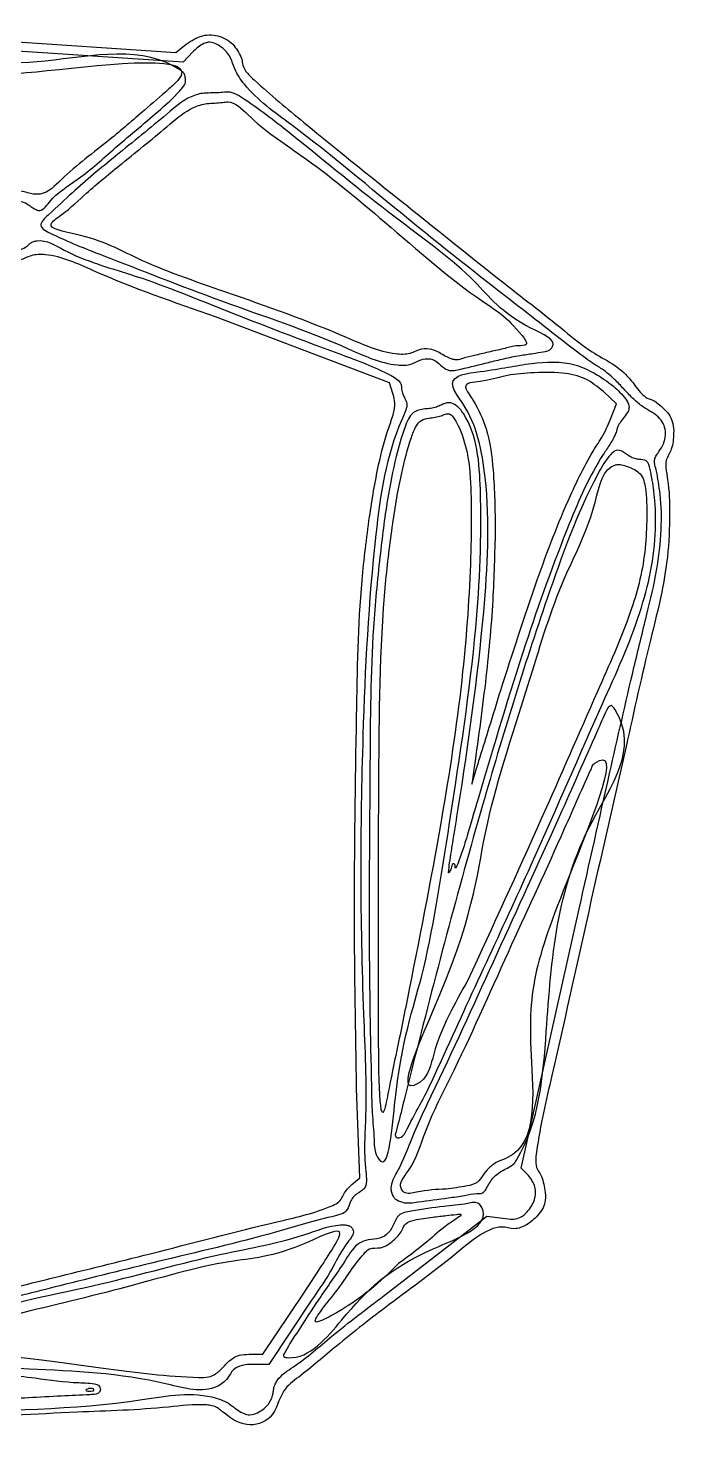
# Model space of a CAD drawing. Extents: x 2 to 748, y 2 to 398.
# Drawn here: x 426.7 to 457.3, y 190.7 to 257.6 of the extents above; entities that cross this region are included whole.
import ezdxf

# ---------------------------------------------------------------- set-up
doc = ezdxf.new("R2010")
doc.units = 0
doc.layers.add('Capa_1', color=7, linetype='CONTINUOUS')

msp = doc.modelspace()

# ---------------------------------------------------------------- linework, layer by layer
at = {"layer": 'Capa_1', "color": 7}
for p, q in [((420.643022, 257.344814), (433.68499, 256.462009)), ((434.022726, 256.002992), (421.130702, 256.874993)), ((433.68499, 256.462009), (434.165897, 256.866668)), ((434.46621, 256.47774), (434.022726, 256.002992)), ((426.731176, 249.236217), (426.731176, 249.236217)), ((443.802601, 240.81292), (435.552822, 243.948434)), ((446.220032, 241.653727), (446.220032, 241.653727)), ((448.571422, 242.28836), (448.571422, 242.28836)), ((443.973091, 240.268211), (443.802601, 240.81292)), ((454.555775, 239.81505), (453.932967, 240.401891)), ((454.273722, 239.093715), (454.555775, 239.81505)), ((449.06867, 226.243189), (449.06867, 226.243189)), ((447.779846, 222.358773), (447.695715, 221.800808)), ((447.695715, 221.800808), (447.868576, 222.358773)), ((446.589912, 217.61031), (446.589912, 217.610324)), ((450.039091, 203.594257), (452.781924, 215.885893)), ((447.514162, 212.509694), (447.514162, 212.509694)), ((444.736559, 212.076305), (444.736559, 212.076305)), ((442.403371, 203.148894), (442.245044, 207.373472)), ((442.975859, 206.217693), (442.975859, 206.217693)), ((444.094306, 205.274326), (444.094306, 205.274326)), ((450.381342, 203.252012), (450.039091, 203.594257)), ((442.024036, 202.830059), (442.403371, 203.148894)), ((444.059903, 202.144561), (444.059903, 202.144561)), ((446.478096, 202.61277), (446.478096, 202.61277)), ((443.549758, 197.565663), (448.412023, 201.328225)), ((448.412023, 201.328225), (449.16248, 201.228171)), ((444.233836, 199.075146), (444.233836, 199.075146)), ((437.806423, 194.779447), (439.739814, 197.673015)), ((440.106082, 197.34321), (438.078824, 194.301193)), ((437.149861, 194.779447), (437.806423, 194.779447)), ((435.967068, 194.221482), (435.967068, 194.221482)), ((438.078824, 194.301193), (437.479553, 194.301193)), ((438.76722, 194.734988), (438.76722, 194.734988)), ((426.731176, 194.072314), (426.731176, 194.072314)), ((429.796646, 193.122165), (429.796646, 193.122162))]:
    msp.add_line(p, q, dxfattribs=at)
for points, knots in [([(426.731176, 249.236217), (426.65368, 249.284343), (426.492369, 249.38452), (426.182511, 249.425842), (425.856196, 249.387241), (425.512922, 249.327099), (425.187851, 249.28581), (423.327979, 249.067469), (418.877518, 252.192795), (415.404861, 254.798988), (407.406142, 255.625967), (408.238076, 257.218656), (408.478345, 257.258829), (410.881281, 257.403466), (417.396763, 256.746766), (425.360764, 255.254627), (432.201916, 256.873063), (434.067861, 255.502868), (434.123539, 255.33044), (434.183173, 255.014607), (433.661223, 254.397599), (432.52115, 253.378579), (430.837996, 252.000179), (429.144238, 250.444602), (427.925915, 249.769775), (427.343301, 248.908145), (427.038234, 249.030359), (426.896436, 249.116484), (426.789491, 249.193967), (426.731176, 249.236217)], [0, 0, 0, 0, 0.271092, 0.564289, 0.913685, 1.256054, 1.60938, 1.897381, 6.85767, 15.613869, 20.357414, 20.485371, 20.700359, 21.021449, 27.889126, 39.800639, 46.265888, 46.398631, 46.579162, 46.789646, 47.335839, 48.765657, 51.559349, 53.826701, 55.466177, 56.123606, 56.231214, 56.410868, 56.626301, 56.626301, 56.626301, 56.626301]), ([(425.818074, 249.892866), (425.926697, 249.900595), (426.153856, 249.916758), (426.490209, 249.884178), (426.843368, 249.753234), (427.531378, 249.705358), (428.693532, 250.9365), (430.335574, 252.121098), (432.050791, 253.614367), (433.087275, 254.50419), (435.356395, 256.523846), (422.386713, 254.860015), (421.335882, 255.620088), (407.823721, 257.735398), (411.430371, 255.906144), (413.690039, 254.801366), (417.337854, 253.092161), (420.859112, 251.324016), (423.440055, 250.394864), (424.726454, 249.611643), (425.231363, 249.786714), (425.512067, 249.839123), (425.715808, 249.874906), (425.818074, 249.892866)], [0, 0, 0, 0, 0.326764, 0.683351, 1.000688, 1.458679, 2.651835, 5.64008, 7.795133, 9.330746, 9.915231, 16.124762, 27.615419, 33.921303, 34.983712, 37.913955, 42.078937, 46.826334, 49.625861, 50.644919, 50.884933, 51.193766, 51.505008, 51.505008, 51.505008, 51.505008]), ([(434.165897, 256.866668), (434.418369, 257.027875), (434.903874, 257.337878), (435.790324, 257.303261), (436.375604, 256.914854), (436.652576, 256.480756), (436.814183, 256.176612), (436.861247, 255.652664), (437.971614, 254.624093), (440.605197, 252.426874), (444.56006, 249.270797), (448.647827, 245.965207), (451.505036, 243.776541), (453.207551, 242.343239), (454.268235, 241.800603), (454.970075, 241.275697), (455.368476, 240.770013), (455.657876, 240.387848), (455.874913, 240.153877), (456.094072, 240.049148), (456.317568, 239.98998), (456.54454, 239.812562), (456.82012, 239.573493), (457.089643, 239.27788), (457.251411, 238.868838), (457.268635, 238.450788), (457.237331, 238.041598), (457.170921, 237.695279), (457.038264, 237.408638), (456.876678, 237.133283), (456.887881, 236.710763), (457.048179, 235.885512), (457.090261, 234.466067), (457.009024, 232.681126), (456.680339, 230.675503), (455.914661, 227.707455), (454.893546, 223.025072), (453.307905, 216.180289), (451.89333, 209.671983), (450.885727, 205.399354), (450.67426, 203.684362), (450.989256, 203.278051), (451.088629, 202.93375), (451.169327, 202.527174), (451.206058, 202.111166), (451.087308, 201.688088), (450.774218, 201.289923), (450.341221, 200.902891), (449.715473, 200.653263), (449.128438, 200.879066), (448.141842, 200.565051), (446.4936, 199.118653), (444.03375, 197.347608), (441.49145, 195.366529), (439.884396, 193.974789), (438.585189, 193.027262), (438.419807, 191.694491), (436.918488, 191.244734), (436.137761, 191.858661), (435.648895, 192.255097), (435.399147, 192.353523), (434.618592, 192.436958), (432.488011, 192.149447), (428.478626, 192.047081), (425.070678, 191.823555), (423.103435, 191.694524)], [0, 0, 0, 0, 0.881026, 1.694219, 2.504449, 2.874324, 3.236221, 3.524218, 4.413263, 7.474437, 14.137811, 19.401399, 23.284463, 24.94671, 26.043746, 26.849408, 27.551966, 27.961924, 28.294943, 28.491789, 28.682358, 28.983178, 29.338077, 29.784878, 30.164847, 30.630969, 31.025588, 31.398484, 31.678195, 31.97303, 32.336914, 32.902833, 34.51321, 36.56206, 38.265027, 40.596382, 45.756573, 52.628495, 61.750294, 65.431897, 66.267452, 66.554557, 66.932469, 67.329344, 67.802999, 68.168519, 68.617121, 69.29859, 69.913129, 70.512259, 71.075662, 72.898446, 77.029996, 80.204768, 82.521865, 83.482341, 84.885888, 86.040479, 87.402098, 87.653511, 87.931268, 88.190578, 90.000331, 94.32951, 100.240881, 100.240881, 100.240881, 100.240881]), ([(452.781924, 215.885893), (453.263113, 218.026571), (454.120835, 221.842342), (455.176637, 226.504235), (455.951233, 229.701999), (456.486025, 231.865057), (456.700087, 233.769379), (456.681216, 235.182215), (456.53854, 236.093422), (456.469282, 236.558667), (456.37859, 236.874971), (456.333436, 237.10182), (456.384213, 237.300844), (456.627841, 237.64026), (456.959717, 238.173353), (456.797078, 239.052349), (456.215423, 239.434084), (455.699466, 239.731297), (455.299636, 240.089438), (454.8925, 240.531805), (454.465498, 240.987934), (454.015629, 241.380499), (453.171853, 241.891383), (451.507259, 243.195632), (448.564846, 245.479308), (444.228949, 248.894914), (440.337241, 252.237658), (437.311502, 254.367193), (436.455052, 255.608985), (436.279691, 256.335136), (435.812845, 256.777159), (435.334273, 257.008001), (434.969705, 256.884121), (434.71639, 256.717158), (434.552581, 256.560396), (434.46621, 256.47774)], [0, 0, 0, 0, 6.58251, 11.733366, 14.337654, 16.456451, 18.409713, 20.07264, 20.672534, 21.177535, 21.479401, 21.662212, 21.863016, 22.072162, 22.915227, 23.666551, 24.474746, 24.894436, 25.46479, 26.070039, 26.700817, 27.338669, 27.852604, 29.654935, 33.672563, 39.036722, 46.190106, 49.134827, 49.989321, 50.656416, 51.308089, 51.879493, 52.107458, 52.428345, 52.786251, 52.786251, 52.786251, 52.786251]), ([(446.220032, 241.653727), (446.101296, 241.757167), (445.863442, 241.964382), (445.316981, 241.974098), (444.833083, 241.641113), (443.539228, 241.641214), (440.633204, 243.061086), (436.035487, 244.555413), (431.103664, 246.522288), (428.632267, 247.463661), (427.061745, 248.225718), (427.960801, 249.063339), (428.996854, 250.042846), (430.970618, 251.692963), (432.822336, 253.159598), (434.142917, 254.325364), (434.943588, 254.555668), (435.419353, 254.54481), (435.789824, 254.557594), (436.325998, 254.644639), (437.528897, 253.868651), (440.07089, 251.879348), (443.569944, 248.949534), (447.815845, 245.932026), (449.275646, 243.83555), (451.831925, 242.812271), (451.360624, 242.329621), (451.030062, 242.275017), (450.557407, 242.196191), (449.930056, 242.110121), (449.228002, 241.965382), (448.292782, 241.735085), (447.450585, 241.520118), (446.600268, 241.323895), (446.327034, 241.560909), (446.220032, 241.653727)], [0, 0, 0, 0, 0.460662, 0.922814, 1.509833, 2.165686, 4.658552, 11.040157, 17.005865, 19.653707, 20.341012, 20.941736, 22.498715, 25.201707, 28.321076, 29.741046, 30.377942, 30.761769, 31.16319, 31.495516, 32.354675, 35.178419, 41.416988, 46.239922, 49.712643, 51.084542, 51.242442, 51.575077, 52.061029, 52.693871, 53.467776, 54.216423, 55.560911, 56.192499, 56.599048, 56.599048, 56.599048, 56.599048]), ([(448.571422, 242.28836), (448.812478, 242.337269), (449.263434, 242.428764), (449.750294, 242.593836), (450.447458, 242.558545), (449.486044, 243.881459), (447.38528, 245.104002), (443.748045, 248.32175), (440.134924, 251.322181), (437.614235, 252.917231), (436.442483, 254.192578), (435.850093, 254.090711), (435.524375, 254.069248), (435.058084, 254.055228), (434.274328, 253.810582), (432.996994, 252.717245), (431.345306, 251.383642), (429.535324, 249.912637), (428.614807, 249.007726), (427.370287, 248.15627), (430.061649, 247.70054), (431.989511, 246.511019), (436.672004, 244.900457), (440.642405, 243.499543), (443.474626, 242.195739), (444.75727, 242.136031), (445.274755, 242.460615), (445.857926, 242.420321), (446.259509, 242.180747), (446.597506, 241.992568), (446.840748, 241.904368), (447.0994, 241.901337), (447.431264, 242.027675), (447.940339, 242.133201), (448.346666, 242.233102), (448.571422, 242.28836)], [0, 0, 0, 0, 0.719007, 1.345085, 1.74309, 2.20547, 4.766392, 10.634805, 15.745659, 18.870985, 20.018892, 20.271766, 20.626233, 21.005609, 21.665909, 23.03991, 25.96194, 28.166984, 29.75622, 30.386077, 31.610947, 34.799078, 39.260786, 45.371681, 47.825699, 48.505863, 49.089283, 49.582966, 50.167239, 50.47621, 50.746519, 50.932516, 51.238622, 51.799384, 52.493514, 52.493514, 52.493514, 52.493514]), ([(418.929199, 245.510794), (419.928822, 245.844523), (421.662821, 246.423429), (423.722602, 246.904115), (424.812981, 247.425697), (425.235351, 247.371106), (425.369065, 247.322288), (425.50563, 247.161796), (425.826228, 247.039571), (426.259387, 247.079947), (426.60065, 247.242631), (426.780432, 247.436923), (426.938496, 247.519397), (427.505019, 247.627447), (429.00324, 246.669937), (431.945879, 245.90721), (436.286595, 244.128093), (440.513013, 242.509472), (443.229028, 241.530104), (444.371885, 240.884461), (444.360035, 240.498451), (444.430198, 240.276261), (444.538064, 240.062213), (444.655072, 239.816805), (444.56607, 239.454073), (443.661473, 237.551149), (442.893161, 232.272236), (442.417, 222.883183), (442.393506, 213.77603), (442.770214, 206.720284), (442.545847, 204.176474), (442.787517, 202.645022), (442.201381, 202.38755), (441.920311, 202.046901), (441.805017, 201.456315), (440.293915, 201.150268), (437.541349, 200.262879), (433.090997, 199.26149), (428.546201, 198.115163), (425.231671, 197.288619), (423.02987, 196.730158), (421.501956, 196.288252), (420.137336, 195.961982), (419.151355, 195.672411), (418.577363, 195.600631), (418.316969, 195.700203), (418.189286, 195.828548), (418.120181, 195.898012)], [0, 0, 0, 0, 3.148187, 5.461015, 6.438307, 6.589114, 6.733065, 6.851032, 7.210202, 7.703803, 8.126889, 8.307703, 8.491729, 8.650546, 10.016185, 13.365768, 17.974626, 24.049228, 26.605241, 27.233983, 27.460147, 27.707466, 27.928286, 28.18461, 28.493912, 28.994365, 34.562549, 44.107504, 57.329577, 62.124163, 64.764633, 65.600928, 66.016019, 66.518144, 66.896311, 67.693727, 70.510307, 76.207956, 80.996016, 84.671589, 86.439027, 87.811377, 89.443458, 90.641879, 90.904911, 91.152294, 91.444141, 91.444141, 91.444141, 91.444141]), ([(435.552822, 243.948434), (433.618235, 244.615363), (430.925056, 245.543809), (428.101346, 246.906505), (426.844519, 246.899881), (426.342591, 246.602886), (425.798519, 246.572948), (425.309633, 246.81412), (424.117436, 246.814629), (421.25074, 245.60967), (417.662928, 244.757792), (414.816291, 243.625253), (413.519814, 243.373299), (413.208741, 242.787125), (413.097577, 242.245382), (412.565109, 241.796021), (411.993707, 241.661756), (411.311421, 241.509774), (410.697727, 240.39165), (409.703173, 239.038388), (408.858944, 237.544969), (408.137521, 236.551747), (408.182192, 235.774617), (408.34845, 235.049696), (407.913168, 234.15546), (407.182238, 233.898535), (406.596243, 233.286302), (406.249333, 231.967975), (405.621617, 230.231301), (404.996844, 228.217629), (404.472718, 226.588222), (404.048893, 225.304995), (403.797117, 224.476962), (403.626313, 223.887258), (403.83782, 223.47893), (404.027323, 223.014096), (404.028479, 222.369027), (403.740497, 221.730155), (403.721969, 220.239318), (404.906077, 216.643855), (405.367644, 213.064053), (406.222911, 210.58641), (406.322735, 210.445683), (406.473114, 210.397717), (406.650366, 210.344872), (406.845654, 210.190016), (407.083361, 209.973884), (407.323208, 209.674356), (407.440311, 209.203563), (407.440605, 208.863955), (407.440779, 208.662534)], [0, 0, 0, 0, 6.161939, 8.578166, 9.247194, 9.807596, 10.288651, 10.809845, 11.406479, 13.783256, 20.029772, 22.300805, 23.275492, 23.626316, 24.219869, 24.908856, 25.551808, 25.994313, 26.93259, 29.079032, 31.169484, 32.136338, 32.568209, 33.453369, 34.338954, 35.241107, 35.680133, 36.829302, 39.214054, 41.281475, 43.132005, 44.365025, 45.306299, 45.791592, 46.09579, 46.642188, 47.301018, 47.95535, 48.714854, 51.689353, 59.230608, 59.425473, 59.592678, 59.719594, 59.887256, 60.147101, 60.451731, 60.858141, 61.272457, 61.876361, 61.876361, 61.876361, 61.876361]), ([(446.589912, 217.610324), (446.609285, 217.762663), (446.674958, 218.279065), (446.838199, 219.287701), (447.477033, 223.238109), (448.277292, 228.958432), (448.634289, 235.390837), (447.913161, 238.980675), (447.014502, 240.198198), (446.835716, 240.496507), (446.681347, 241.192321), (448.744673, 241.390734), (450.286374, 241.760781), (452.284601, 241.869832), (453.539847, 241.27132), (454.369507, 240.728656), (454.90247, 240.189357), (455.167573, 239.768447), (455.124504, 239.429329), (454.901425, 239.200244), (454.727085, 238.937619), (454.595931, 238.724048), (454.548259, 238.500571), (454.442308, 238.227941), (454.220664, 237.862946), (453.334739, 236.572049), (451.971024, 233.402335), (449.99204, 227.867578), (448.628039, 223.203223), (447.474952, 219.368389), (447.302613, 218.725086), (446.880069, 217.627449), (446.930386, 218.038893), (446.746761, 218.015365), (446.749943, 217.810763), (446.67188, 217.714519), (446.632411, 217.578211), (446.597901, 217.604276), (446.589912, 217.61031)], [0, 0, 0, 0, 0.460683, 1.561628, 3.064635, 12.468977, 18.827115, 22.497734, 22.973773, 23.346779, 23.547686, 24.981056, 27.446381, 29.49711, 30.500827, 31.593202, 32.446265, 32.785698, 33.023035, 33.408305, 33.712356, 33.976295, 34.148989, 34.393467, 34.85052, 35.425442, 39.089944, 45.153086, 52.818253, 54.651044, 55.887427, 56.264791, 56.463703, 56.514341, 56.737809, 56.896862, 56.98564, 57.012382, 57.012382, 57.012382, 57.012382]), ([(453.932967, 240.401891), (453.659259, 240.624464), (453.093716, 241.084349), (451.855288, 241.335392), (450.593999, 241.305144), (449.206452, 241.178045), (448.418669, 240.868026), (447.321648, 240.8255), (447.45694, 240.451942), (447.584732, 240.250119), (447.976393, 239.664144), (448.505127, 238.487079), (448.775405, 236.386147), (448.796632, 234.780687), (448.80911, 233.836872)], [0, 0, 0, 0, 1.045031, 2.159271, 3.668853, 4.909221, 6.09509, 6.834136, 6.940086, 7.202503, 7.567563, 9.041672, 11.028743, 13.863237, 13.863237, 13.863237, 13.863237]), ([(442.245044, 207.373472), (442.195718, 210.084075), (442.088628, 215.968883), (442.225784, 223.991504), (442.330542, 230.325572), (442.812901, 234.285749), (443.207462, 236.707756), (443.631283, 238.347263), (443.986454, 239.289416), (444.086611, 239.835796), (444.009662, 240.128906), (443.973091, 240.268211)], [0, 0, 0, 0, 8.131937, 17.654708, 24.078543, 27.112987, 29.612588, 31.441472, 32.171324, 32.643159, 33.070516, 33.070516, 33.070516, 33.070516]), ([(442.975859, 206.217693), (442.922727, 208.514103), (442.795454, 214.015017), (442.877492, 221.680157), (442.903555, 228.179781), (443.311008, 232.362785), (443.64425, 235.065367), (444.050408, 237.142315), (444.431402, 238.492404), (444.808751, 239.441541), (445.380079, 239.580067), (445.750251, 239.592004), (446.014743, 239.653385), (446.283468, 239.781151), (446.604833, 239.929205), (447.024761, 239.735207), (447.957137, 238.50918), (448.230316, 234.714702), (447.935415, 228.266397), (446.779506, 220.844369), (445.480184, 212.402465), (444.19721, 209.379745), (443.743036, 203.230829), (443.077698, 204.396005), (443.077401, 205.141891), (443.015365, 205.799137), (442.975859, 206.217693)], [0, 0, 0, 0, 6.890397, 16.505542, 22.999343, 26.376293, 29.096358, 31.191545, 32.654052, 33.439097, 33.996227, 34.278005, 34.563274, 34.796786, 35.180778, 35.558091, 36.06767, 39.750916, 46.313138, 55.63068, 62.996968, 69.248855, 71.930394, 72.186757, 72.905525, 74.165922, 74.165922, 74.165922, 74.165922]), ([(444.736559, 212.076305), (445.29392, 214.902802), (446.278464, 219.895627), (447.301231, 226.730707), (447.657249, 231.75444), (447.695337, 235.22779), (447.581697, 237.336492), (447.189226, 238.553428), (446.873574, 239.129703), (446.667576, 239.373547), (446.434585, 239.328681), (446.224301, 239.243092), (445.957824, 239.185935), (445.648496, 239.131578), (445.293187, 239.079577), (445.009344, 238.70678), (444.705701, 237.865812), (444.29633, 236.319352), (443.916881, 233.992209), (443.341712, 229.308412), (443.289308, 220.623538), (443.25989, 216.14649), (443.297997, 204.805163), (443.86363, 207.863462), (444.236742, 209.584216), (444.556036, 211.176217), (444.736559, 212.076305)], [0, 0, 0, 0, 8.642509, 15.266434, 20.718407, 23.736357, 25.682691, 27.04704, 27.472102, 27.714472, 27.904899, 28.121944, 28.410997, 28.710851, 29.078883, 29.43226, 30.036593, 31.777417, 34.211121, 37.087429, 46.120544, 57.451044, 61.971724, 62.973553, 65.049246, 67.749448, 67.749448, 67.749448, 67.749448]), ([(449.06867, 226.243189), (449.630258, 227.991795), (450.629493, 231.103097), (452.097068, 235.00453), (453.202637, 237.225209), (453.866717, 238.234155), (454.082448, 238.649116), (454.211167, 238.948312), (454.273722, 239.093715)], [0, 0, 0, 0, 5.509122, 9.802403, 12.498673, 12.92187, 13.424113, 13.898953, 13.898953, 13.898953, 13.898953]), ([(444.094306, 205.274326), (444.141469, 205.453622), (444.289676, 206.01705), (444.558834, 207.089478), (445.81128, 212.100485), (447.91411, 220.054338), (450.755483, 229.29984), (452.821297, 234.996754), (454.035235, 237.165844), (454.558926, 237.736314), (454.951784, 237.492769), (455.183762, 237.310466), (455.406172, 237.215307), (455.663851, 237.175079), (456.040635, 237.165353), (456.202943, 236.483067), (456.373038, 235.470412), (456.449881, 233.804546), (456.219273, 231.87153), (455.452481, 229.058062), (453.413007, 224.588586), (450.384146, 217.562293), (447.457473, 211.380776), (445.498997, 207.006986), (444.780569, 205.794321), (444.450341, 205.051638), (444.153513, 205.026704), (444.051064, 205.138372), (444.078077, 205.223304), (444.094306, 205.274326)], [0, 0, 0, 0, 0.556187, 1.747785, 3.316841, 16.054967, 26.324279, 32.649034, 33.665289, 34.179225, 34.60236, 34.842959, 35.092024, 35.306134, 35.643955, 36.086201, 37.106058, 38.933122, 40.953527, 42.958423, 47.642742, 55.668252, 65.873545, 68.34953, 69.794658, 70.340347, 70.492802, 70.591295, 70.739493, 70.739493, 70.739493, 70.739493]), ([(447.514162, 212.509694), (448.683022, 215.053188), (450.769229, 219.592871), (453.298224, 225.420256), (454.956353, 229.103019), (455.656572, 231.336581), (455.914547, 232.779593), (455.998097, 234.258901), (455.984001, 235.456726), (455.832757, 236.450677), (455.31876, 236.77368), (454.947754, 236.891459), (454.705746, 236.954242), (453.897464, 236.842354), (453.45829, 234.233168), (451.830598, 231.358456), (450.295932, 226.178339), (447.928699, 219.04051), (447.91727, 215.136709), (443.91332, 206.798375), (445.644856, 207.93372), (446.026022, 209.892304), (446.889134, 211.410375), (447.514162, 212.509694)], [0, 0, 0, 0, 8.396513, 14.98628, 19.065115, 20.496899, 21.994299, 23.456434, 24.907834, 25.672889, 26.274437, 26.592643, 26.854266, 27.013255, 28.976346, 32.991468, 37.870029, 45.05011, 53.470703, 57.857875, 57.994076, 59.463921, 63.322605, 63.322605, 63.322605, 63.322605]), ([(448.80911, 233.836872), (448.7809, 232.727444), (448.719575, 230.315732), (448.354342, 226.485848), (447.977311, 223.777328), (447.779846, 222.358773)], [0, 0, 0, 0, 3.328602, 7.23583, 11.532556, 11.532556, 11.532556, 11.532556]), ([(447.868576, 222.358773), (447.944538, 222.604401), (448.164344, 223.315159), (448.564269, 224.609997), (448.888304, 225.659185), (449.06867, 226.243189)], [0, 0, 0, 0, 0.771317, 2.231911, 4.065577, 4.065577, 4.065577, 4.065577]), ([(444.059903, 202.144561), (444.025373, 202.189534), (443.9514, 202.285881), (443.889814, 202.459924), (443.827011, 202.861607), (444.377687, 203.737699), (444.94946, 205.343086), (446.621108, 208.769862), (448.915093, 213.840756), (451.41292, 219.275218), (453.24355, 223.3982), (453.890006, 224.891955), (454.2652, 225.655764), (455.709297, 223.540394), (451.79792, 218.518053), (451.348965, 211.52281), (450.90415, 205.737446), (449.72272, 203.826204), (449.510344, 203.670523), (449.237745, 203.533687), (448.946889, 203.368533), (448.698622, 203.141875), (448.526076, 202.888962), (448.415954, 202.66335), (448.316573, 202.506607), (448.16256, 202.387947), (447.823207, 202.411244), (447.296902, 202.28779), (446.359634, 202.162413), (445.401663, 202.041382), (444.511164, 201.896207), (444.174523, 202.081479), (444.059903, 202.144561)], [0, 0, 0, 0, 0.169159, 0.362396, 0.547339, 1.369759, 3.24823, 5.777761, 12.732347, 19.862165, 24.225942, 25.278479, 25.704742, 25.971182, 31.392199, 41.559276, 47.783408, 47.974536, 48.247533, 48.556037, 48.893257, 49.246638, 49.553696, 49.80534, 50.000919, 50.105304, 50.370815, 50.96087, 51.74779, 53.183241, 53.929557, 54.314852, 54.314852, 54.314852, 54.314852]), ([(446.478096, 202.61277), (446.808644, 202.652576), (447.304563, 202.712297), (447.972798, 202.863428), (448.217434, 203.271349), (448.499931, 203.6238), (448.904531, 203.919978), (450.870115, 204.535301), (450.145707, 211.575451), (450.906362, 214.082915), (454.873892, 223.799914), (453.428212, 222.710922), (453.350033, 222.507776), (452.835746, 221.382631), (451.564291, 218.447451), (449.327063, 213.674254), (447.284788, 209.012258), (445.494547, 205.544097), (445.042581, 203.821616), (444.185336, 202.839653), (444.554521, 202.330073), (445.397697, 202.556483), (446.034076, 202.589638), (446.478096, 202.61277)], [0, 0, 0, 0, 1.016339, 1.524803, 1.930517, 2.379839, 2.887597, 3.4097, 8.379872, 17.581348, 22.555061, 22.637575, 22.861388, 23.185133, 26.382924, 32.412989, 38.986048, 41.793048, 43.846742, 44.703319, 44.925389, 45.531976, 46.932137, 46.932137, 46.932137, 46.932137]), ([(423.179438, 197.2459), (423.647787, 197.360943), (425.227977, 197.749092), (428.322787, 198.520418), (432.939006, 199.646861), (437.334156, 200.814812), (440.314417, 201.473804), (441.478377, 201.990026), (441.62518, 202.391075), (441.807433, 202.61951), (441.952808, 202.760821), (442.024036, 202.830059)], [0, 0, 0, 0, 1.446934, 4.881891, 9.561226, 15.747569, 18.337556, 19.00972, 19.271535, 19.581795, 19.879848, 19.879848, 19.879848, 19.879848]), ([(449.16248, 201.228171), (449.333473, 201.201471), (449.61745, 201.157129), (450.04197, 201.256093), (450.391162, 201.587965), (450.714106, 202.056873), (450.755632, 202.739461), (450.506994, 203.079944), (450.381342, 203.252012)], [0, 0, 0, 0, 0.516126, 0.857159, 1.261485, 1.925975, 2.535901, 3.159054, 3.159054, 3.159054, 3.159054]), ([(438.76722, 194.734988), (438.84741, 194.877096), (439.122327, 195.364289), (439.732892, 196.281862), (440.629297, 197.68552), (441.545946, 198.934866), (442.182551, 200.01335), (442.825115, 200.238924), (443.327034, 200.216042), (443.793508, 200.523145), (444.013198, 200.943609), (444.223883, 201.467844), (445.179043, 201.601772), (446.242269, 201.803701), (447.259967, 201.858973), (447.987855, 202.036615), (448.748166, 200.88036), (444.21694, 199.331368), (442.275357, 197.361182), (439.990374, 194.525335), (438.900675, 194.629234), (438.80005, 194.661745), (438.7767, 194.713839), (438.76722, 194.734988)], [0, 0, 0, 0, 0.489356, 1.677678, 3.308375, 5.459294, 6.431334, 6.867652, 7.430808, 7.904918, 8.437407, 8.860761, 9.487128, 11.045658, 12.189927, 12.723951, 12.942903, 15.966109, 21.45562, 24.549587, 24.675552, 24.773802, 24.840954, 24.840954, 24.840954, 24.840954]), ([(426.731176, 194.072314), (425.435398, 194.186039), (423.207285, 194.381591), (420.68173, 194.909263), (419.300212, 194.752233), (418.927231, 194.961841), (418.901641, 195.043301), (418.838429, 195.560923), (421.560314, 195.465567), (424.371213, 196.991279), (430.076094, 197.985872), (435.291212, 199.499019), (439.193432, 200.145409), (441.169565, 200.969917), (441.872101, 200.890449), (442.014826, 200.797866), (442.167998, 200.507846), (441.594837, 199.861559), (441.094239, 198.773952), (440.466608, 197.865211), (440.106082, 197.34321)], [0, 0, 0, 0, 3.890761, 6.690237, 7.792362, 7.849052, 7.931051, 8.033477, 9.372893, 13.271221, 19.664602, 25.54015, 29.814325, 31.562015, 31.73772, 31.901618, 32.053185, 32.658326, 34.04211, 35.909873, 35.909873, 35.909873, 35.909873]), ([(439.739814, 197.673015), (440.061043, 198.16528), (440.602361, 198.994817), (441.152525, 199.836578), (441.726999, 200.949419), (438.543048, 199.331937), (436.054848, 199.339684), (430.995544, 197.806009), (426.188356, 196.729793), (423.291196, 195.89844), (419.395372, 195.064252), (426.458307, 194.74597), (429.43632, 194.185035), (433.472763, 193.71805), (435.205053, 193.66894), (435.640104, 193.867687), (435.847505, 194.092109), (435.967068, 194.221482)], [0, 0, 0, 0, 1.727089, 2.910398, 3.29809, 4.854395, 8.712399, 14.036912, 19.348766, 23.173593, 24.683641, 28.001406, 34.525763, 38.811495, 39.289699, 39.675107, 40.199703, 40.199703, 40.199703, 40.199703]), ([(444.233836, 199.075146), (444.78074, 199.48293), (445.717252, 200.181215), (446.29942, 200.79096), (447.360873, 201.446687), (446.845889, 201.393044), (446.46061, 201.356934), (445.757915, 201.264347), (445.134185, 201.188427), (444.535779, 201.031805), (444.373153, 200.554245), (443.984634, 200.155515), (443.465236, 199.756569), (442.871045, 199.864183), (442.452731, 199.397031), (441.934802, 198.734166), (441.403963, 197.831296), (439.733992, 195.94871), (442.358779, 197.252043), (443.374536, 198.239656), (444.233836, 199.075146)], [0, 0, 0, 0, 1.893417, 3.242263, 3.75492, 3.949501, 4.427901, 5.087294, 5.977911, 6.412807, 6.778354, 7.385538, 8.095359, 8.625394, 8.989333, 9.871104, 11.088236, 12.912703, 13.65097, 17.705691, 17.705691, 17.705691, 17.705691]), ([(410.613634, 190.683488), (410.678756, 190.753459), (410.801356, 190.885187), (410.95529, 191.063633), (411.180537, 191.562267), (413.259916, 191.188304), (416.545261, 191.951729), (423.467377, 192.120055), (429.876086, 192.14284), (434.758882, 193.09628), (436.231123, 192.458826), (436.605985, 192.115557), (436.889475, 191.969857), (437.261056, 191.863543), (437.711557, 192.069522), (438.124157, 192.425644), (438.290636, 192.84544), (438.307142, 193.158166), (438.378936, 193.361659), (438.615617, 193.780961), (439.660759, 194.415074), (441.254985, 195.831063), (442.712144, 196.932517), (443.549758, 197.565663)], [0, 0, 0, 0, 0.286709, 0.539766, 0.707151, 1.870147, 5.476107, 11.884995, 21.803763, 25.311948, 26.134633, 26.489402, 26.826285, 27.086295, 27.617505, 28.204712, 28.705073, 28.913857, 29.140982, 29.344838, 30.347665, 32.670305, 35.810479, 35.810479, 35.810479, 35.810479]), ([(435.967068, 194.221482), (436.085919, 194.347169), (436.294302, 194.567536), (436.713055, 194.773748), (436.997013, 194.777453), (437.149861, 194.779447)], [0, 0, 0, 0, 0.516321, 0.905272, 1.35871, 1.35871, 1.35871, 1.35871]), ([(437.479553, 194.301193), (437.260721, 194.30146), (436.891225, 194.30191), (436.360422, 194.08541), (436.14234, 193.580229), (435.154185, 192.853694), (431.759876, 193.873134), (428.861578, 193.987932), (426.731176, 194.072314)], [0, 0, 0, 0, 0.65724, 1.109744, 1.610266, 2.231602, 4.602677, 11.180827, 11.180827, 11.180827, 11.180827]), ([(424.18048, 193.96735), (425.12516, 193.873691), (426.758551, 193.711751), (428.675957, 193.423933), (429.679857, 193.424837), (430.030906, 193.322509), (430.089934, 193.223024), (430.119093, 193.09975), (430.059528, 192.944565), (429.855639, 192.873131), (429.255743, 192.853378), (427.66908, 192.766433), (424.803939, 192.620958), (420.141405, 192.267496), (415.769671, 192.40598), (412.406715, 191.627769), (411.485973, 192.051338), (411.347327, 192.11512)], [0, 0, 0, 0, 2.850925, 4.929363, 5.785366, 5.879327, 5.986914, 6.110412, 6.254471, 6.436357, 6.711786, 8.075117, 11.177327, 15.346855, 22.021387, 24.584498, 25.038874, 25.038874, 25.038874, 25.038874]), ([(429.796646, 193.122162), (429.771827, 193.136778), (429.71516, 193.170152), (429.599955, 193.1667), (429.516944, 193.144247), (429.391605, 193.10142), (429.481303, 193.026789), (429.592104, 193.042745), (429.696771, 193.038488), (429.817001, 193.057916), (429.802128, 193.104862), (429.796646, 193.122165)], [0, 0, 0, 0, 0.085615, 0.195483, 0.317571, 0.403638, 0.450826, 0.587661, 0.728542, 0.809506, 0.856763, 0.856763, 0.856763, 0.856763])]:
    msp.add_open_spline(points, degree=3, knots=knots, dxfattribs=at)

doc.saveas('drawing.dxf')
